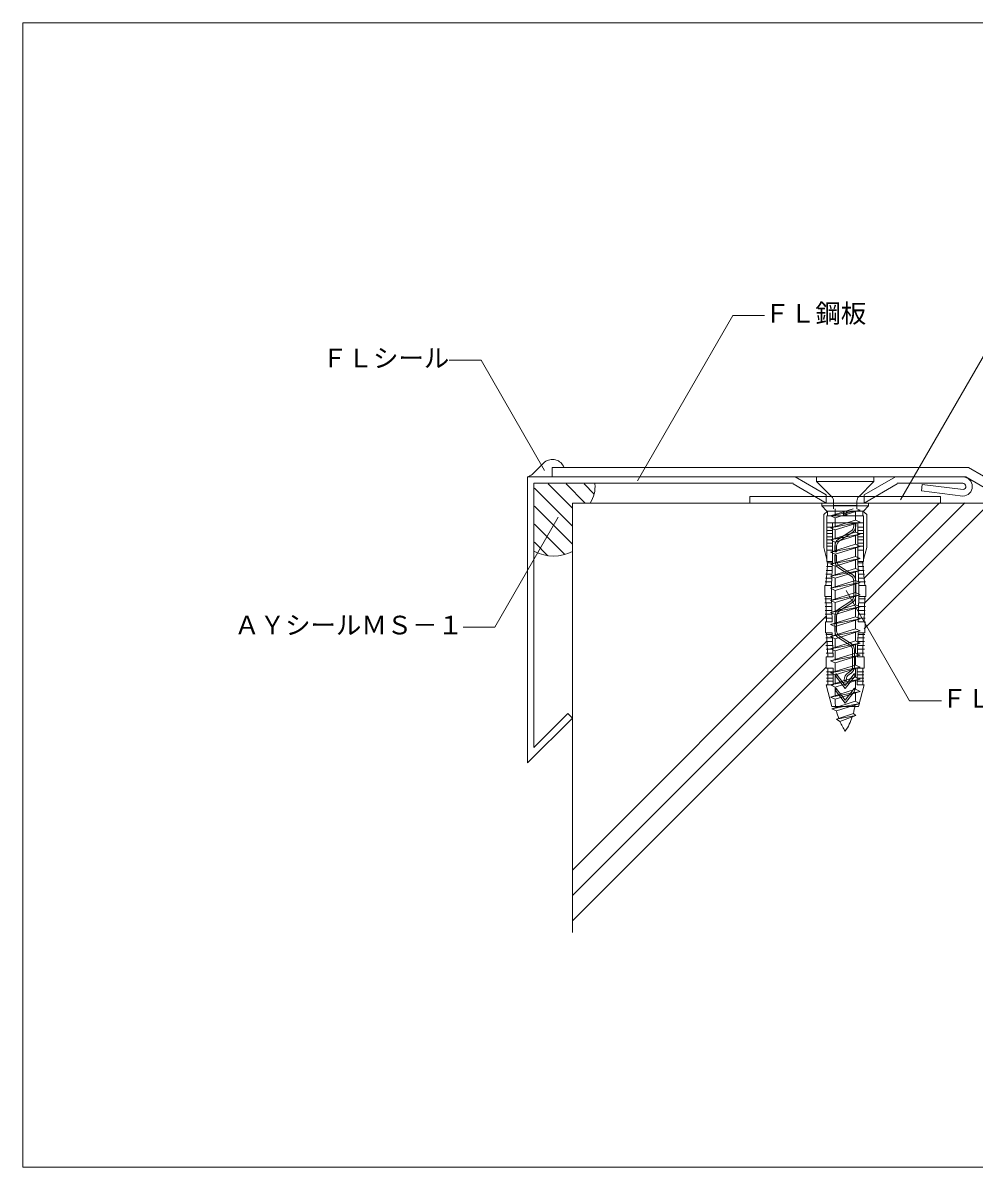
# Model space of a CAD drawing. Units: millimetres on the paper. Extents: x -135 to 135, y -94 to 92.
# Drawn here: x -135 to 14.7, y -88 to 92 of the extents above; entities that cross this region are included whole.
import ezdxf
from ezdxf.enums import TextEntityAlignment as Align

# ---------------------------------------------------------------- set-up
doc = ezdxf.new("R2010")
doc.units = ezdxf.units.MM
for name, color, linetype, lineweight in [('1-2_ハッチング', 4, 'Continuous', 9), ('1-4_リベットルーフ', 6, 'Continuous', 18), ('1-5_ＦＬ鋼板・ディスク', 5, 'Continuous', 18), ('1-6_アンカー類', 4, 'Continuous', 9), ('1-A_元図・躯体', 7, 'Continuous', 18), ('1-B_その他', 7, 'Continuous', 18), ('1-C_アンカー類②', 4, 'Continuous', 9), ('E-E', 7, 'Continuous', 18), ('F-F', 7, 'Continuous', 18)]:
    doc.layers.add(name, color=color, linetype=linetype, lineweight=lineweight)
doc.styles.add('ＭＳ ゴシック', font='')
doc.styles.get('ＭＳ ゴシック').set_extended_font_data('MS Gothic')

msp = doc.modelspace()

# ---------------------------------------------------------------- linework, layer by layer
at = {"layer": '1-2_ハッチング'}
for p, q in [((-52.898, 22.905), (-54.847, 20.957)), ((-54.472, 18.782), (-48.501, 12.81)), ((-52.334, 19.472), (-48.501, 15.639)), ((-49.506, 19.472), (-46.506, 16.472)), ((-46.677, 19.472), (-45.081, 17.876)), ((-54.472, 15.953), (-48.501, 9.982)), ((-54.472, 13.125), (-49.711, 8.364)), ((-54.472, 10.296), (-52.353, 8.177))]:
    msp.add_line(p, q, dxfattribs=at)
for centre, radius, start, end in [((-51.676, 21.322), 2, 22.02431, 127.68501), ((-56.13, 22.491), 2, 286.4068, 309.9045), ((-49.461, 18.972), 4.515, 326.37671, 6.35832), ((-51.487, 14.693), 6.573, 242.98583, 297.01417)]:
    msp.add_arc(centre, radius, start, end, dxfattribs=at)
at = {"layer": '1-4_リベットルーフ'}
msp.add_line((12.928, 20.572), (13.428, 20.572), dxfattribs=at)
for points in [[(-51.676, 20.572), (-51.676, 22.072), (13.83, 22.072), (20.931, 17.972)], [(-51.676, 20.572), (13.428, 20.572), (20.529, 16.472)]]:
    msp.add_lwpolyline(points, dxfattribs=at)
at = {"layer": '1-5_ＦＬ鋼板・ディスク'}
for p, q in [((-55.572, 20.572), (12.928, 20.572)), ((-55.572, -24.428), (-55.572, 20.572)), ((-8.572, 17.742), (-13.473, 20.572)), ((-2.572, 17.742), (2.329, 20.572)), ((-54.572, -22.014), (-54.572, 19.572)), ((-54.572, 19.572), (-13.768, 19.572)), ((-8.572, 16.472), (-13.768, 19.472)), ((-2.572, 16.472), (2.624, 19.472)), ((2.624, 19.572), (12.928, 19.572)), ((6.55, 19.365), (6.428, 18.372)), ((12.928, 17.572), (6.428, 18.372)), ((12.973, 18.574), (6.55, 19.365)), ((-8.572, 17.742), (-8.572, 16.472)), ((-2.572, 17.742), (-2.572, 16.472)), ((-55.572, -24.428), (-48.501, -17.357))]:
    msp.add_line(p, q, dxfattribs=at)
msp.add_lwpolyline([(-54.572, -22.014), (-49.208, -16.65), (-48.501, -17.357)], dxfattribs=at)
for radius, start in [(1.5, 270), (0.5, 275.1517)]:
    msp.add_arc((12.928, 19.072), radius, start, 90, dxfattribs=at)
at = {"layer": '1-6_アンカー類'}
for p, q in [((-10.072, 20.572), (-10.072, 19.832)), ((-1.072, 20.572), (-10.072, 20.572)), ((-7.705, 17.465), (-10.072, 19.832)), ((-3.439, 17.465), (-1.072, 19.832)), ((-7.412, 16.758), (-7.412, 15.572)), ((-3.732, 16.758), (-3.732, 15.572)), ((-4.324, 15.572), (-7.897, 14.46)), ((-7.17, 15.572), (-7.17, 14.687)), ((-3.974, 15.125), (-3.974, 13.781)), ((-3.243, 15.352), (-3.732, 15.572)), ((-3.974, 13.781), (-7.897, 12.56)), ((-3.243, 13.452), (-7.897, 12.56)), ((-7.17, 14.132), (-7.17, 12.787)), ((-3.243, 13.452), (-3.974, 13.781)), ((-3.974, 13.225), (-3.974, 11.882)), ((-3.97, 11.882), (-7.893, 10.662)), ((-3.239, 11.554), (-7.893, 10.662)), ((-7.17, 12.232), (-7.17, 10.887)), ((-3.974, 11.325), (-3.974, 9.981)), ((-3.239, 11.554), (-3.97, 11.882)), ((-3.974, 9.981), (-7.897, 8.761)), ((-3.243, 9.652), (-7.897, 8.761)), ((-7.17, 10.335), (-7.17, 8.987)), ((-3.243, 9.652), (-3.974, 9.981)), ((-3.974, 9.425), (-3.974, 8.078)), ((-3.974, 8.078), (-7.897, 6.858)), ((-3.243, 7.749), (-7.897, 6.858)), ((-7.17, 8.432), (-7.17, 7.084)), ((-3.243, 7.749), (-3.974, 8.078)), ((-3.974, 7.522), (-3.974, 6.179)), ((-3.97, 6.179), (-7.893, 4.959)), ((-3.239, 5.851), (-7.893, 4.959)), ((-7.17, 6.529), (-7.17, 5.184)), ((-3.974, 5.622), (-3.974, 4.278)), ((-3.239, 5.851), (-3.97, 6.179)), ((-3.974, 4.278), (-7.897, 3.058)), ((-3.243, 3.95), (-7.897, 3.058)), ((-7.17, 4.63), (-7.17, 3.284)), ((-3.243, 3.95), (-3.974, 4.278)), ((-3.974, 3.722), (-3.974, 2.375)), ((-3.974, 2.375), (-7.897, 1.155)), ((-3.243, 2.047), (-7.897, 1.155)), ((-7.17, 2.729), (-7.17, 1.381)), ((-3.243, 2.047), (-3.974, 2.375)), ((-3.974, 1.819), (-3.974, 0.472)), ((-3.974, 0.472), (-7.897, -0.748)), ((-3.243, 0.144), (-7.897, -0.748)), ((-7.17, 0.826), (-7.17, -0.522)), ((-3.243, 0.144), (-3.974, 0.472)), ((-3.974, -1.428), (-7.897, -2.648)), ((-3.243, -1.756), (-7.897, -2.648)), ((-7.17, -1.077), (-7.17, -2.422)), ((-3.974, -0.084), (-3.974, -1.428)), ((-3.243, -1.756), (-3.974, -1.428)), ((-3.974, -3.327), (-7.897, -4.548)), ((-7.17, -2.977), (-7.17, -4.322)), ((-3.974, -1.983), (-3.974, -3.327)), ((-3.243, -3.656), (-3.974, -3.327)), ((-3.243, -3.656), (-7.897, -4.548)), ((-3.97, -5.226), (-7.893, -6.447)), ((-7.17, -4.877), (-7.17, -6.222)), ((-3.974, -3.883), (-3.974, -5.227)), ((-3.239, -5.555), (-3.97, -5.226)), ((-3.974, -7.127), (-7.897, -8.348)), ((-3.239, -5.555), (-7.893, -6.447)), ((-7.17, -6.774), (-7.17, -8.122)), ((-3.974, -5.783), (-3.974, -7.127)), ((-3.243, -7.456), (-3.974, -7.127)), ((-3.243, -7.456), (-7.897, -8.348)), ((-7.17, -8.677), (-7.17, -10.022)), ((-3.974, -7.683), (-3.974, -9.027)), ((-3.974, -9.027), (-7.897, -10.248)), ((-3.243, -9.356), (-7.897, -10.248)), ((-7.17, -10.577), (-7.17, -11.922)), ((-3.243, -9.356), (-3.974, -9.027)), ((-3.974, -9.583), (-3.974, -10.927)), ((-3.974, -10.927), (-7.897, -12.148)), ((-3.243, -11.256), (-7.897, -12.148)), ((-7.17, -12.477), (-7.17, -13.822)), ((-3.243, -11.256), (-3.974, -10.927)), ((-3.974, -11.483), (-3.974, -12.827)), ((-3.974, -12.827), (-7.897, -14.048)), ((-3.243, -13.156), (-7.897, -14.048)), ((-3.243, -13.156), (-3.974, -12.827)), ((-3.974, -13.383), (-3.974, -14.355)), ((-3.988, -14.727), (-7.658, -15.899)), ((-3.257, -15.056), (-3.988, -14.727)), ((-3.926, -16.961), (-6.968, -17.544))]:
    msp.add_line(p, q, dxfattribs=at)
for points in [[(-1.072, 20.572), (-1.072, 19.832), (-10.072, 19.832)], [(-7.897, 12.56), (-7.17, 12.232), (-3.243, 13.452)], [(-7.893, 10.662), (-7.166, 10.333), (-3.239, 11.554)], [(-7.897, 8.761), (-7.17, 8.432), (-3.243, 9.652)], [(-7.897, 6.858), (-7.17, 6.529), (-3.243, 7.749)], [(-7.893, 4.959), (-7.166, 4.63), (-3.239, 5.851)], [(-7.897, 3.058), (-7.17, 2.729), (-3.243, 3.95)], [(-7.897, 1.155), (-7.17, 0.826), (-3.243, 2.047)], [(-7.897, -0.748), (-7.17, -1.077), (-3.243, 0.144)], [(-7.897, -2.648), (-7.17, -2.977), (-3.243, -1.756)], [(-7.897, -4.548), (-7.17, -4.877), (-3.243, -3.656)], [(-7.893, -6.447), (-7.166, -6.776), (-3.239, -5.555)], [(-7.897, -8.348), (-7.17, -8.677), (-3.243, -7.456)], [(-7.897, -10.248), (-7.17, -10.577), (-3.243, -9.356)], [(-7.897, -12.148), (-7.17, -12.477), (-3.243, -11.256)], [(-7.897, -14.048), (-7.17, -14.377), (-3.243, -13.156)], [(-4.296, -16.632), (-6.968, -17.544), (-6.403, -17.907)], [(-6.403, -17.907), (-3.926, -16.961), (-4.296, -16.632)]]:
    msp.add_lwpolyline(points, dxfattribs=at)
for points in [[(-3.243, 15.352), (-7.897, 14.46), (-7.17, 14.132)], [(-6.937, -16.226), (-3.257, -15.056), (-7.658, -15.899)]]:
    msp.add_lwpolyline(points, close=True, dxfattribs=at)
for centre, radius, start, end in [((-8.412, 16.758), 1, 0, 45), ((-2.732, 16.758), 1, 135, 180), ((2.211, -14.188), 9.383, 181.153, 189.302), ((-13.355, -14.188), 9.383, 356.704, 358.981), ((-13.355, -14.188), 9.383, 344.901, 353.165), ((2.211, -14.188), 9.383, 192.558, 200.133), ((2.211, -14.188), 9.383, 203.352, 213.951), ((-13.355, -14.188), 9.383, 326.049, 341.511)]:
    msp.add_arc(centre, radius, start, end, dxfattribs=at)
at = {"layer": '1-A_元図・躯体'}
for p, q in [((-48.501, 16.472), (-48.501, -51.084)), ((-48.501, 16.472), (58.779, 16.472)), ((-2.572, 4.654), (9.248, 16.474)), ((-2.572, 0.654), (13.248, 16.474)), ((-2.572, -3.346), (17.248, 16.474)), ((-48.501, -41.276), (-8.572, -1.346)), ((-48.501, -45.276), (-8.572, -5.346)), ((-48.501, -49.276), (-8.607, -9.381))]:
    msp.add_line(p, q, dxfattribs=at)
at = {"layer": '1-B_その他'}
for p, q in [((9.428, 17.472), (-20.572, 17.472)), ((-20.572, 17.472), (-20.572, 16.472)), ((-20.572, 16.472), (9.428, 16.472)), ((9.428, 16.472), (9.428, 17.472))]:
    msp.add_line(p, q, dxfattribs=at)
at = {"layer": '1-C_アンカー類②'}
for p, q in [((-9.247, 16.022), (-9.247, 16.472)), ((-1.897, 16.472), (-9.247, 16.472)), ((-1.897, 16.022), (-1.897, 16.472)), ((-1.897, 16.022), (-9.247, 16.022)), ((-8.462, 15.172), (-9.247, 16.022)), ((-8.362, 15.172), (-8.962, 14.672)), ((-8.962, 9.472), (-8.962, 14.672)), ((-2.682, 15.172), (-8.462, 15.172)), ((-2.682, 14.472), (-8.462, 14.472)), ((-8.462, 7.272), (-8.462, 14.472)), ((-8.362, 14.472), (-8.362, 15.172)), ((-3.732, 16.072), (-7.412, 16.072)), ((-3.732, 14.472), (-7.412, 14.472)), ((-5.822, 14.472), (-5.822, 15.172)), ((-5.822, 14.472), (-5.572, 14.672)), ((-5.322, 14.472), (-5.572, 14.672)), ((-5.322, 14.472), (-5.322, 15.172)), ((-2.182, 14.672), (-2.782, 15.172)), ((-2.782, 14.472), (-2.782, 15.172)), ((-2.682, 15.172), (-1.897, 16.022)), ((-2.682, 7.272), (-2.682, 14.472)), ((-2.182, 9.472), (-2.182, 14.672)), ((-2.682, 13.372), (-8.462, 13.372)), ((-7.572, 12.672), (-8.462, 12.672)), ((-7.572, 7.272), (-7.572, 13.372)), ((-4.222, 12.867), (-4.222, 13.372)), ((-3.922, 12.867), (-3.922, 13.372)), ((-3.572, 7.272), (-3.572, 13.372)), ((-2.682, 12.672), (-3.572, 12.672)), ((-7.545, 12.172), (-8.462, 12.172)), ((-7.572, 11.672), (-8.462, 11.672)), ((-7.572, 11.172), (-8.462, 11.172)), ((-6.627, 10.769), (-4.679, 12.027)), ((-6.464, 10.517), (-4.517, 11.775)), ((-2.682, 12.172), (-3.572, 12.172)), ((-2.682, 11.672), (-3.572, 11.672)), ((-2.682, 11.172), (-3.572, 11.172)), ((-8.462, 7.572), (-8.962, 9.472)), ((-7.572, 10.672), (-8.462, 10.672)), ((-7.572, 10.172), (-8.462, 10.172)), ((-7.572, 9.672), (-8.462, 9.672)), ((-7.572, 9.072), (-8.462, 9.072)), ((-7.222, 8.772), (-7.222, 9.677)), ((-6.922, 8.772), (-6.922, 9.677)), ((-2.682, 10.672), (-3.572, 10.672)), ((-2.682, 10.172), (-3.572, 10.172)), ((-2.682, 9.672), (-3.572, 9.672)), ((-2.682, 9.072), (-3.572, 9.072)), ((-2.182, 9.472), (-2.682, 7.572)), ((-8.636, 3.472), (-8.301, 7.272)), ((-7.572, 7.272), (-8.462, 7.272)), ((-7.713, 3.472), (-7.572, 7.272)), ((-6.922, 8.772), (-7.222, 8.772)), ((-7.222, 7.367), (-7.222, 8.272)), ((-6.922, 8.272), (-7.222, 8.272)), ((-6.922, 7.367), (-6.922, 8.272)), ((-2.682, 7.272), (-3.572, 7.272)), ((-3.431, 3.469), (-3.572, 7.272)), ((-2.508, 3.472), (-2.843, 7.272)), ((-7.624, 5.872), (-8.577, 5.872)), ((-7.602, 6.472), (-8.524, 6.472)), ((-7.579, 7.072), (-8.471, 7.072)), ((-6.627, 6.275), (-4.679, 5.017)), ((-6.464, 6.527), (-4.517, 5.269)), ((-2.673, 7.072), (-3.571, 7.072)), ((-2.62, 6.472), (-3.542, 6.472)), ((-2.567, 5.872), (-3.52, 5.872)), ((-7.691, 4.072), (-8.735, 4.072)), ((-7.668, 4.672), (-8.683, 4.672)), ((-7.646, 5.272), (-8.63, 5.272)), ((-4.222, 1.867), (-4.222, 4.177)), ((-3.922, 1.867), (-3.922, 4.177)), ((-2.514, 5.272), (-3.498, 5.272)), ((-2.461, 4.672), (-3.475, 4.672)), ((-2.408, 4.072), (-3.453, 4.072)), ((-8.797, 1.772), (-8.797, 3.472)), ((-7.713, 3.472), (-8.797, 3.472)), ((-7.722, 1.772), (-7.713, 3.481)), ((-2.347, 3.472), (-3.431, 3.472)), ((-3.422, 1.772), (-3.431, 3.469)), ((-2.347, 1.772), (-2.347, 3.472)), ((-7.722, 1.772), (-8.797, 1.772)), ((-7.712, 1.372), (-8.778, 1.372)), ((-7.697, 0.772), (-8.763, 0.772)), ((-7.682, 0.172), (-8.748, 0.172)), ((-8.536, -2.228), (-8.636, 1.772)), ((-7.622, -2.228), (-7.722, 1.772)), ((-6.627, -0.231), (-4.679, 1.027)), ((-6.464, -0.483), (-4.517, 0.775)), ((-3.522, -2.228), (-3.422, 1.772)), ((-2.395, 0.172), (-3.462, 0.172)), ((-2.38, 0.772), (-3.447, 0.772)), ((-2.365, 1.372), (-3.432, 1.372)), ((-2.347, 1.772), (-3.422, 1.772)), ((-2.608, -2.228), (-2.508, 1.772)), ((-7.667, -0.428), (-8.733, -0.428)), ((-7.652, -1.028), (-8.718, -1.028)), ((-7.637, -1.628), (-8.703, -1.628)), ((-7.222, -3.633), (-7.222, -1.323)), ((-6.922, -3.633), (-6.922, -1.323)), ((-2.44, -1.628), (-3.507, -1.628)), ((-2.41, -0.428), (-3.477, -0.428)), ((-2.425, -1.028), (-3.476, -1.028)), ((-7.622, -2.228), (-8.697, -2.228)), ((-2.447, -2.228), (-3.522, -2.228)), ((-2.486, -3.928), (-2.447, -2.228)), ((-7.608, -4.228), (-8.636, -4.228)), ((-7.585, -4.728), (-8.627, -4.728)), ((-7.539, -5.328), (-8.616, -5.328)), ((-8.322, -7.728), (-8.497, -3.928)), ((-7.447, -7.728), (-7.622, -3.928)), ((-6.627, -4.725), (-4.879, -5.854)), ((-6.464, -4.473), (-4.717, -5.602)), ((-3.697, -7.728), (-3.522, -3.928)), ((-2.532, -5.328), (-3.605, -5.328)), ((-2.519, -4.728), (-3.559, -4.728)), ((-2.507, -4.228), (-3.544, -4.228)), ((-2.486, -3.928), (-3.522, -3.928)), ((-2.822, -7.728), (-2.736, -3.928)), ((-7.516, -5.928), (-8.605, -5.928)), ((-7.493, -6.528), (-8.594, -6.528)), ((-7.47, -7.128), (-8.584, -7.128)), ((-4.422, -9.262), (-4.422, -6.694)), ((-4.122, -9.262), (-4.122, -6.694)), ((-2.573, -7.128), (-3.674, -7.128)), ((-2.56, -6.528), (-3.651, -6.528)), ((-2.546, -5.928), (-3.628, -5.928)), ((-8.572, -9.528), (-8.572, -7.728)), ((-7.447, -7.728), (-8.572, -7.728)), ((-2.572, -7.728), (-3.697, -7.728)), ((-2.572, -9.528), (-2.572, -7.728)), ((-7.447, -9.528), (-8.572, -9.528)), ((-7.447, -10.078), (-8.497, -10.078)), ((-7.447, -10.578), (-8.497, -10.578)), ((-8.322, -12.128), (-8.322, -9.528)), ((-7.447, -12.128), (-7.447, -9.528)), ((-7.072, -10.425), (-7.072, -10.608)), ((-5.572, -12.228), (-6.982, -10.394)), ((-5.572, -12.228), (-4.162, -10.394)), ((-5.127, -10.262), (-4.879, -10.102)), ((-4.964, -10.514), (-4.717, -10.354)), ((-4.072, -10.425), (-4.072, -10.608)), ((-3.697, -12.128), (-3.697, -9.528)), ((-2.572, -9.528), (-3.697, -9.528)), ((-2.647, -10.078), (-3.697, -10.078)), ((-2.647, -10.578), (-3.697, -10.578)), ((-2.822, -12.128), (-2.822, -9.528)), ((-7.672, -15.528), (-8.572, -12.128)), ((-7.447, -12.128), (-8.572, -12.128)), ((-7.447, -11.078), (-8.497, -11.078)), ((-7.447, -11.578), (-8.497, -11.578)), ((-5.572, -12.728), (-6.968, -10.913)), ((-5.722, -11.528), (-5.722, -11.354)), ((-5.422, -11.528), (-5.722, -11.528)), ((-5.572, -12.728), (-4.176, -10.913)), ((-5.422, -11.528), (-5.422, -11.354)), ((-2.647, -11.078), (-3.697, -11.078)), ((-2.647, -11.578), (-3.697, -11.578)), ((-2.573, -12.128), (-3.697, -12.128)), ((-3.472, -15.528), (-2.572, -12.128)), ((-7.072, -12.725), (-7.072, -12.908)), ((-5.572, -14.528), (-6.982, -12.694)), ((-5.572, -15.028), (-6.968, -13.213)), ((-5.572, -14.528), (-4.162, -12.694)), ((-5.572, -15.028), (-4.176, -13.213)), ((-4.072, -12.725), (-4.072, -12.908)), ((-3.472, -15.528), (-7.672, -15.528))]:
    msp.add_line(p, q, dxfattribs=at)
for points in [[(-5.322, 15.172), (-5.572, 14.672), (-5.822, 15.172)], [(-7.622, -3.928), (-8.658, -3.928), (-8.697, -2.228)]]:
    msp.add_lwpolyline(points, dxfattribs=at)
for centre, radius, start, end in [((-5.222, 12.867), 1, 302.858, 0), ((-5.222, 12.867), 1.3, 302.858, 0), ((-5.922, 9.677), 1.3, 122.858, 180), ((-5.922, 9.677), 1, 122.858, 180), ((-5.922, 7.367), 1.3, 180, 237.142), ((-5.922, 7.367), 1, 180, 237.142), ((-5.222, 4.177), 1, 0, 57.142), ((-5.222, 4.177), 1.3, 0, 57.142), ((-5.222, 1.867), 1, 302.858, 0), ((-5.222, 1.867), 1.3, 302.858, 0), ((-5.922, -1.323), 1.3, 122.858, 180), ((-5.922, -1.323), 1, 122.858, 180), ((-5.922, -3.633), 1.3, 180, 237.142), ((-5.922, -3.633), 1, 180, 237.142), ((-5.422, -6.694), 1, 0, 57.142), ((-5.422, -6.694), 1.3, 0, 57.142), ((-7.022, -10.425), 0.05, 37.569, 180), ((-6.572, -10.608), 0.5, 180, 217.569), ((-4.422, -11.354), 1.3, 122.858, 180), ((-4.422, -11.354), 1, 122.858, 180), ((-5.422, -9.262), 1, 302.858, 0), ((-5.422, -9.262), 1.3, 302.858, 0), ((-4.572, -10.608), 0.5, 322.431, 0), ((-4.122, -10.425), 0.05, 0, 142.431), ((-7.022, -12.725), 0.05, 37.569, 180), ((-6.572, -12.908), 0.5, 180, 217.569), ((-4.572, -12.908), 0.5, 322.431, 0), ((-4.122, -12.725), 0.05, 0, 142.431)]:
    msp.add_arc(centre, radius, start, end, dxfattribs=at)
at = {"layer": 'E-E'}
for p, q in [((-23.266, 45.955), (-38.266, 19.974)), ((-23.266, 45.955), (-18.266, 45.955)), ((18.132, 42.927), (3.132, 16.946)), ((-62.893, 38.923), (-67.893, 38.923)), ((-62.893, 38.923), (-52.893, 21.603)), ((-60.73, -3.077), (-50.73, 14.244)), ((4.565, -14.625), (-5.435, 2.695)), ((-60.73, -3.077), (-65.73, -3.077)), ((4.565, -14.625), (9.565, -14.625))]:
    msp.add_line(p, q, dxfattribs=at)
at = {"layer": 'F-F'}
msp.add_line((-135, 92), (-135, -88), dxfattribs=at)
msp.add_lwpolyline([(-135, 92), (135, 92), (135, -88), (-135, -88)], dxfattribs=at)

# ---------------------------------------------------------------- texts
at = {"layer": 'E-E', "style": 'ＭＳ ゴシック'}
for s, p in [('ＦＬ鋼板', (-18.266, 43.955)), ('ＦＬシール', (-87.893, 36.923)), ('ＡＹシールＭＳ－１', (-101.73, -5.077)), ('ＦＬφ６樹脂アンカー', (9.565, -16.625))]:
    msp.add_text(s, height=2.933, dxfattribs=at).set_placement(p, align=Align.BOTTOM_LEFT)

doc.saveas('drawing.dxf')
